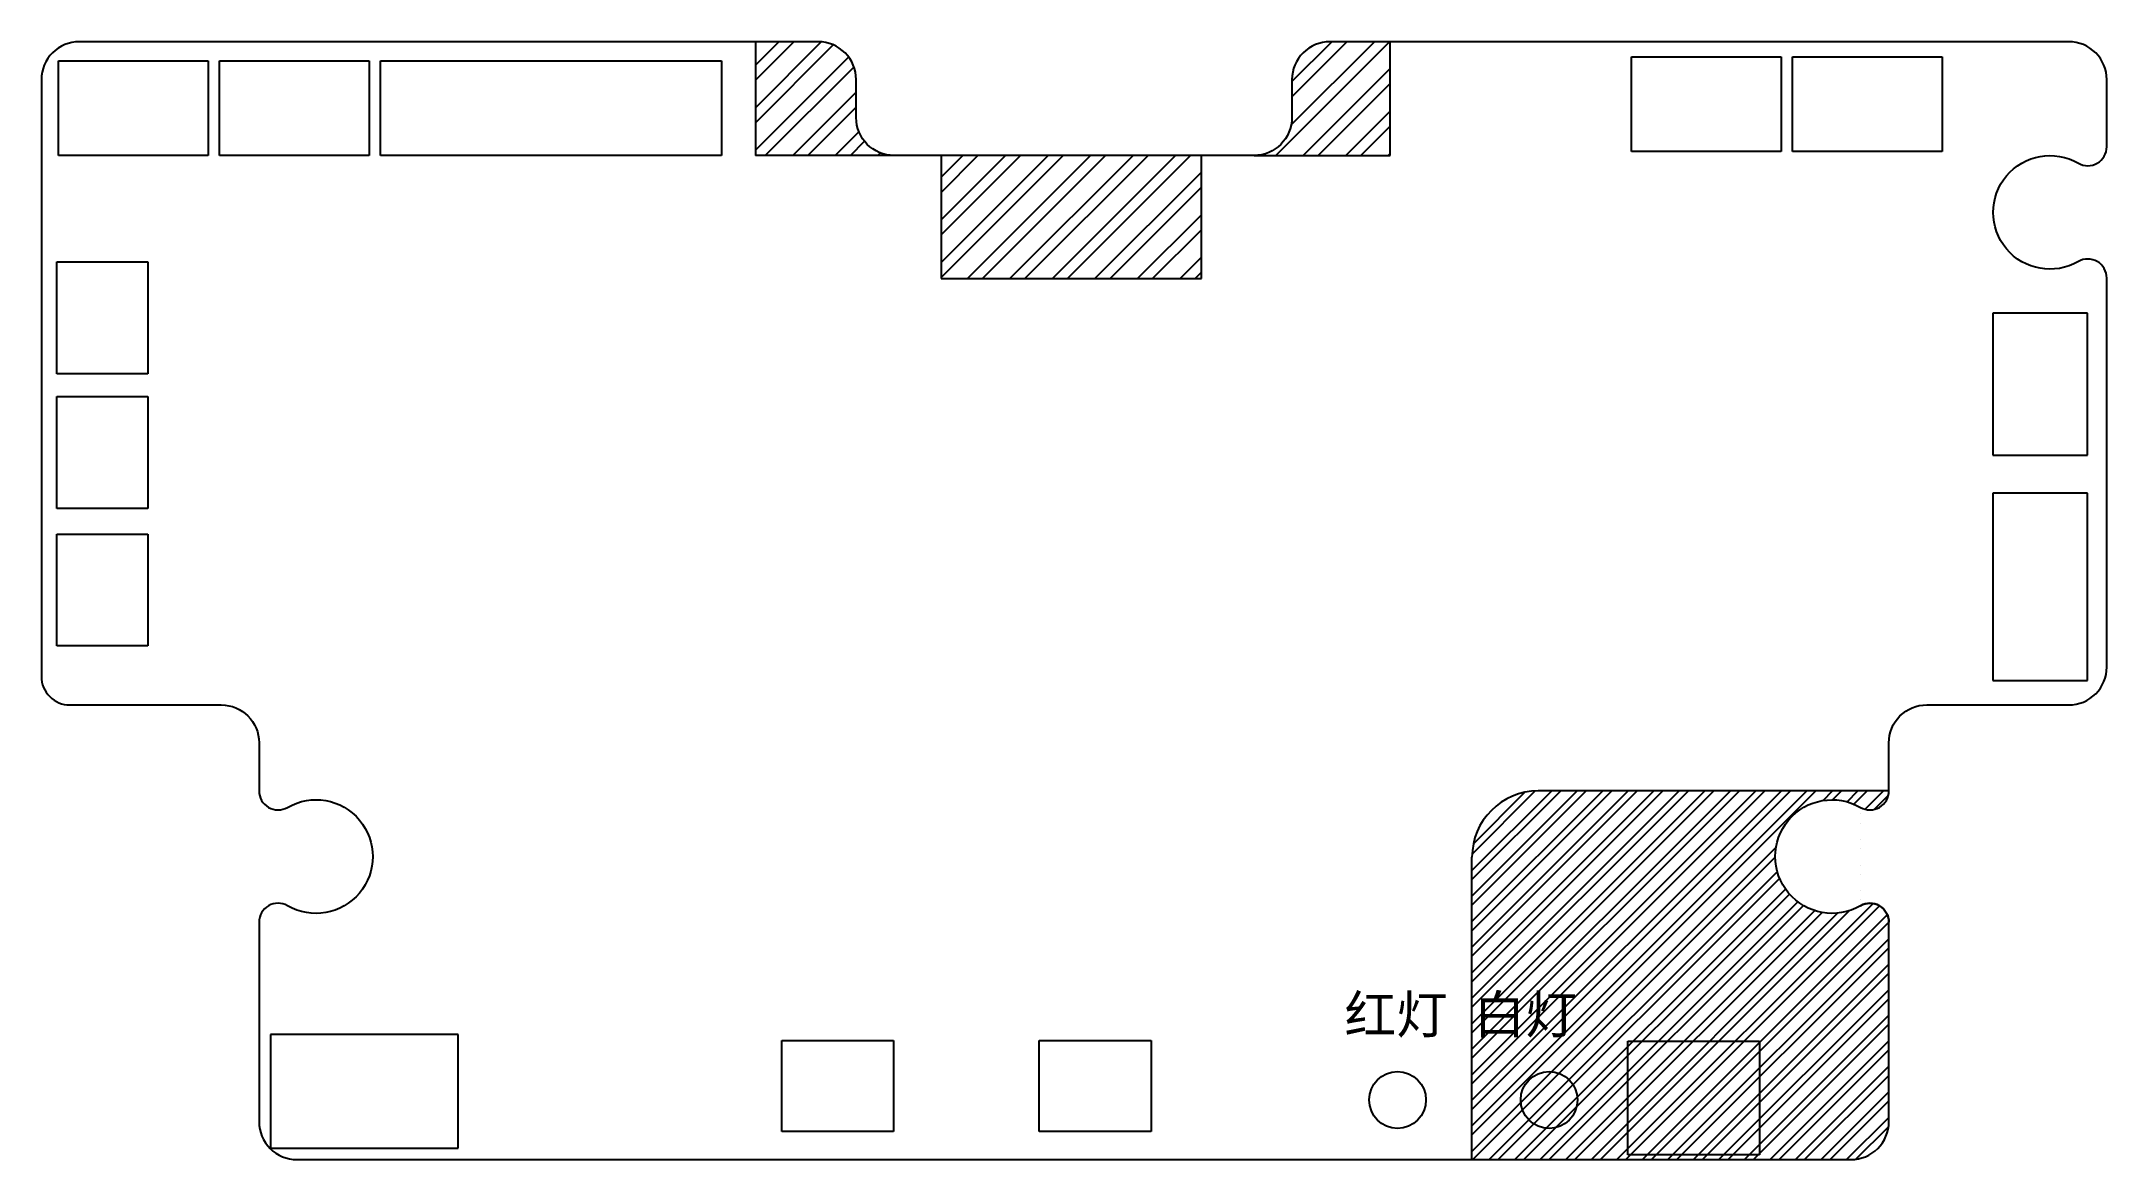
# Model space of a CAD drawing. Header units: millimetres. Extents: x 2207 to 2316, y 1230 to 1289.
import ezdxf

# ---------------------------------------------------------------- set-up
doc = ezdxf.new("R2010")
doc.units = ezdxf.units.MM
doc.styles.get("Standard").update_dxf_attribs({"font": 'arial.ttf'})

msp = doc.modelspace()

# ---------------------------------------------------------------- hatches: boundary and pattern name
h = msp.add_hatch()
h.set_pattern_fill('STEEL', color=3, scale=0.5, angle=180, style=0)
h.set_pattern_definition([(225, (2375.0594, 1368.8795), (1.122532, -1.122532), []), (225, (2375.0594, 1368.0857), (1.122532, -1.122532), [])])
edge = h.paths.add_edge_path()
edge.add_line((2247.75, 1288.88), (2244.43, 1288.88))
edge.add_line((2244.43, 1288.88), (2244.43, 1282.88))
edge.add_line((2251.75, 1282.88), (2244.43, 1282.88))
edge.add_arc((2251.75, 1284.88), 2, 180, 270)
edge.add_line((2249.75, 1284.88), (2249.75, 1286.88))
edge.add_arc((2247.69, 1286.85), 2.05, 0.6899, 99.4654)
edge = h.paths.add_edge_path()
edge.add_line((2274.75, 1288.88), (2277.93, 1288.88))
edge.add_line((2277.93, 1282.88), (2277.93, 1288.88))
edge.add_line((2270.75, 1282.88), (2277.93, 1282.88))
edge.add_arc((2270.75, 1284.88), 2, 270, 360)
edge.add_line((2272.75, 1284.85), (2272.75, 1286.88))
edge.add_arc((2274.75, 1286.88), 2, 90, 180)
h.paths.add_polyline_path([(2267.97, 1282.88), (2254.23, 1282.88), (2254.23, 1276.38), (2267.97, 1276.38)])
h = msp.add_hatch()
h.set_pattern_fill('STEEL', color=4, scale=0.3, style=0)
h.set_pattern_definition([(45, (1473.8345, 1123.231), (-0.6735192, 0.6735192), []), (45, (1473.8345, 1123.7072), (-0.6735192, 0.6735192), [])])
edge = h.paths.add_edge_path()
edge.add_line((2282.25, 1229.88), (2302.25, 1229.88))
edge.add_arc((2302.25, 1231.88), 2, 270, 360)
edge.add_line((2304.25, 1231.88), (2304.25, 1242.41))
edge.add_arc((2303.25, 1242.41), 1, 0.0014, 119.9433)
edge.add_arc((2301.25, 1245.88), 3, 59.9985, 300.0204, ccw=False)
edge.add_arc((2303.25, 1249.34), 1, 240, 359.9986)
edge.add_line((2304.25, 1249.34), (2285.75, 1249.34))
edge.add_arc((2285.75, 1245.84), 3.5, 90, 180)
edge.add_line((2282.25, 1245.84), (2282.25, 1229.88))

# ---------------------------------------------------------------- linework, layer by layer
at = {"color": 4, "linetype": 'Continuous'}
for p, q in [((2244.43, 1288.88), (2244.43, 1282.88)), ((2244.43, 1288.88), (2244.43, 1282.88)), ((2277.93, 1282.88), (2277.93, 1288.88)), ((2277.93, 1282.88), (2277.93, 1288.88)), ((2224.65, 1282.88), (2224.65, 1287.88)), ((2224.65, 1287.88), (2242.65, 1287.88)), ((2242.65, 1287.88), (2242.65, 1282.88)), ((2242.65, 1282.88), (2224.65, 1282.88)), ((2254.23, 1282.88), (2254.23, 1276.38)), ((2254.23, 1282.88), (2254.23, 1276.38)), ((2267.97, 1276.38), (2267.97, 1282.88)), ((2267.97, 1276.38), (2267.97, 1282.88)), ((2207.56, 1271.36), (2207.56, 1277.26)), ((2207.56, 1277.26), (2212.36, 1277.26)), ((2212.36, 1277.26), (2212.36, 1271.36)), ((2254.23, 1276.38), (2267.97, 1276.38)), ((2254.23, 1276.38), (2267.97, 1276.38)), ((2314.74, 1274.56), (2309.74, 1274.56)), ((2309.74, 1274.56), (2309.74, 1267.06)), ((2314.74, 1267.06), (2314.74, 1274.56)), ((2212.36, 1271.36), (2207.56, 1271.36)), ((2207.56, 1264.25), (2207.56, 1270.15)), ((2207.56, 1270.15), (2212.36, 1270.15)), ((2212.36, 1270.15), (2212.36, 1264.25)), ((2309.74, 1267.06), (2314.74, 1267.06)), ((2314.74, 1265.06), (2309.74, 1265.06)), ((2309.74, 1265.06), (2309.74, 1255.16)), ((2314.74, 1255.16), (2314.74, 1265.06)), ((2212.36, 1264.25), (2207.56, 1264.25)), ((2207.56, 1256.99), (2207.56, 1262.89)), ((2207.56, 1262.89), (2212.36, 1262.89)), ((2212.36, 1262.89), (2212.36, 1256.99)), ((2212.36, 1256.99), (2207.56, 1256.99)), ((2309.74, 1255.16), (2314.74, 1255.16)), ((2218.84, 1236.48), (2218.84, 1230.48)), ((2228.74, 1236.48), (2218.84, 1236.48)), ((2228.74, 1230.48), (2228.74, 1236.48)), ((2245.82, 1236.17), (2251.72, 1236.17)), ((2245.82, 1231.37), (2245.82, 1236.17)), ((2251.72, 1236.17), (2251.72, 1231.37)), ((2259.41, 1236.17), (2265.31, 1236.17)), ((2259.41, 1231.37), (2259.41, 1236.17)), ((2265.31, 1236.17), (2265.31, 1231.37)), ((2251.72, 1231.37), (2245.82, 1231.37)), ((2265.31, 1231.37), (2259.41, 1231.37)), ((2218.84, 1230.48), (2228.74, 1230.48))]:
    msp.add_line(p, q, dxfattribs=at)
at = {"color": 5, "linetype": 'Continuous'}
for p, q in [((2207.65, 1282.88), (2207.65, 1287.88)), ((2207.65, 1287.88), (2215.55, 1287.88)), ((2215.55, 1287.88), (2215.55, 1282.88)), ((2216.15, 1282.88), (2216.15, 1287.88)), ((2216.15, 1287.88), (2224.05, 1287.88)), ((2224.05, 1287.88), (2224.05, 1282.88)), ((2290.66, 1283.08), (2290.66, 1288.08)), ((2290.66, 1288.08), (2298.56, 1288.08)), ((2298.56, 1288.08), (2298.56, 1283.08)), ((2299.16, 1283.08), (2299.16, 1288.08)), ((2299.16, 1288.08), (2307.06, 1288.08)), ((2307.06, 1288.08), (2307.06, 1283.08)), ((2298.56, 1283.08), (2290.66, 1283.08)), ((2307.06, 1283.08), (2299.16, 1283.08)), ((2215.55, 1282.88), (2207.65, 1282.88)), ((2224.05, 1282.88), (2216.15, 1282.88))]:
    msp.add_line(p, q, dxfattribs=at)
for p, q in [((2251.75, 1282.88), (2244.43, 1282.88)), ((2251.75, 1282.88), (2244.43, 1282.88)), ((2270.75, 1282.88), (2277.93, 1282.88)), ((2270.75, 1282.88), (2277.93, 1282.88)), ((2304.25, 1249.34), (2285.75, 1249.34)), ((2304.25, 1249.34), (2285.75, 1249.34)), ((2282.25, 1229.88), (2282.25, 1245.84)), ((2282.25, 1229.88), (2282.25, 1245.84))]:
    msp.add_line(p, q)
at = {"color": 0, "linetype": 'Continuous'}
for p, q in [((2290.48, 1230.13), (2290.48, 1236.13)), ((2290.48, 1236.13), (2297.43, 1236.13)), ((2297.43, 1236.13), (2297.43, 1230.13)), ((2297.43, 1230.13), (2290.48, 1230.13))]:
    msp.add_line(p, q, dxfattribs=at)
msp.add_lwpolyline([(2302.75, 1243.28, -1.732432), (2302.75, 1248.47, 0.577342), (2304.25, 1249.34), (2304.25, 1251.88, -0.414214), (2306.25, 1253.88), (2313.75, 1253.88, 0.414214), (2315.75, 1255.88), (2315.75, 1276.41, 0.577357), (2314.25, 1277.28, -1.732089), (2314.25, 1282.47, 0.577357), (2315.75, 1283.34), (2315.75, 1286.88, 0.414214), (2313.75, 1288.88), (2274.75, 1288.88, 0.414214), (2272.75, 1286.88), (2272.75, 1284.88, -0.414), (2270.75, 1282.88), (2251.75, 1282.88, -0.414001), (2249.75, 1284.88), (2249.75, 1286.88, 0.414214), (2247.75, 1288.88), (2208.75, 1288.88, 0.414214), (2206.75, 1286.88), (2206.75, 1255.38, 0.414214), (2208.25, 1253.88), (2216.24, 1253.88, -0.414), (2218.24, 1251.88), (2218.24, 1249.34, 0.577766), (2219.74, 1248.47, -1.734592), (2219.74, 1243.28, 0.577764), (2218.24, 1242.41), (2218.24, 1231.88, 0.414214), (2220.24, 1229.88), (2232.69, 1229.88), (2302.25, 1229.88, 0.414214), (2304.25, 1231.88), (2304.25, 1242.41, 0.577012), (2302.75, 1243.28, -0.577012), (2304.25, 1242.41)], format="xyb", dxfattribs=at)
for centre in [(2278.32, 1233.03), (2286.32, 1233.03)]:
    msp.add_circle(centre, 1.5, dxfattribs=at)
msp.add_arc((2285.75, 1245.84), 3.5, 90, 180)
msp.add_arc((2285.75, 1245.84), 3.5, 90, 180)

# ---------------------------------------------------------------- texts
at = {"color": 0, "insert": (2287.79, 1238.54), "char_height": 2, "width": 13, "attachment_point": 3}
msp.add_mtext('{\\fSimHei|b0|i0|c134|p49;红灯 白灯}', dxfattribs=at)

doc.saveas('drawing.dxf')
